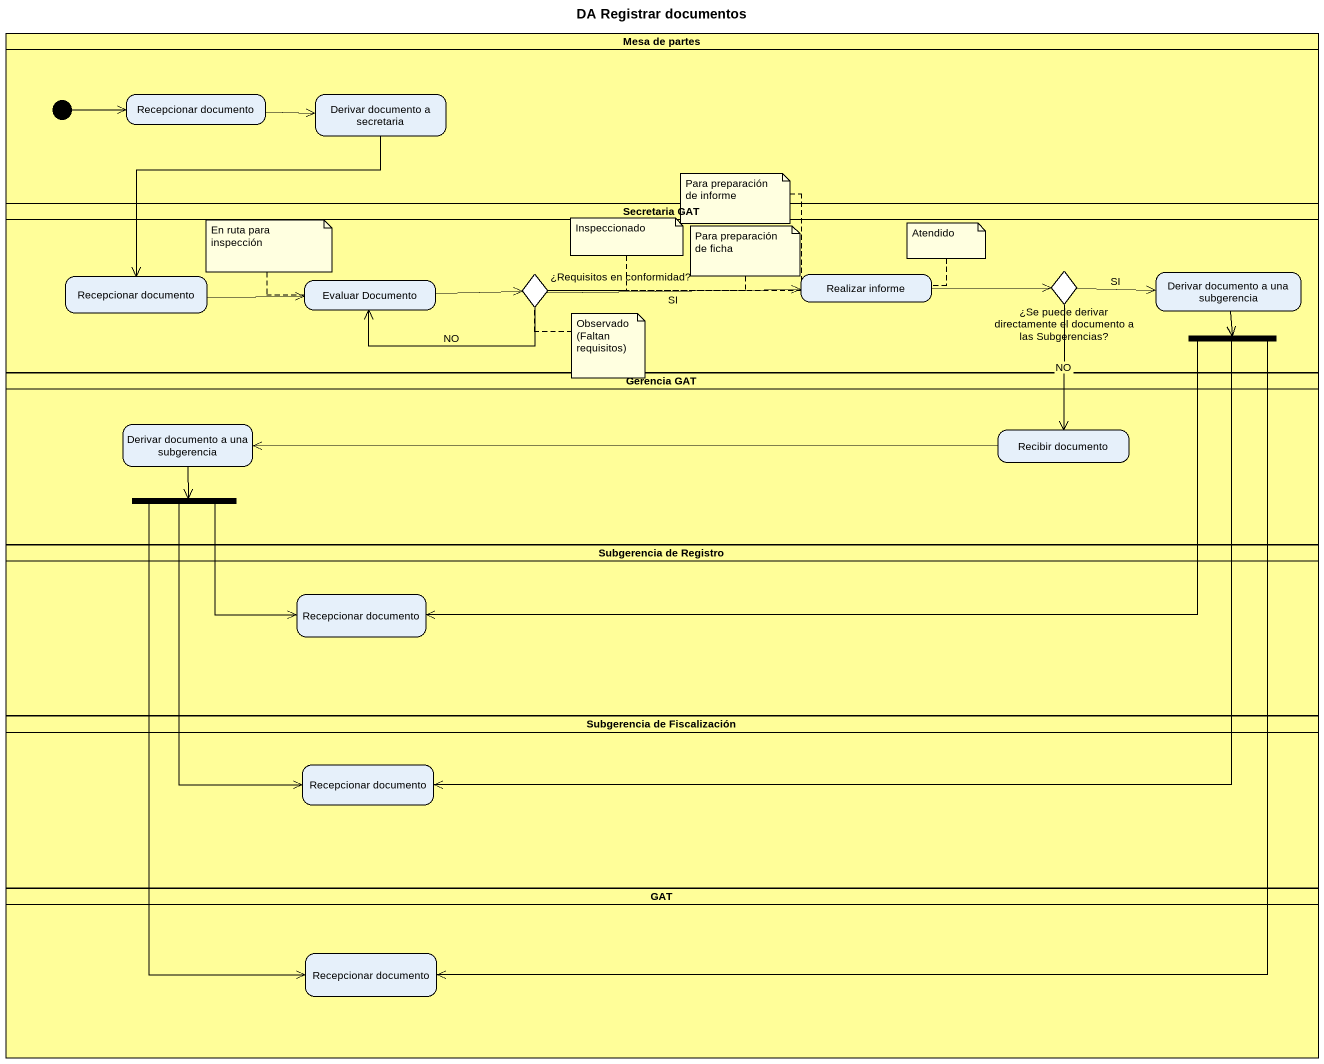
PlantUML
@startuml
title DA Registrar documentos
hide empty description
state "Mesa de partes" as Mesa_de_partes <<partition>> #FFFE99 {
  state "Recepcionar documento" as Recepcionar_documento
  state "Derivar documento a secretaria" as Derivar_documento_a
  [*] -right-> Recepcionar_documento
}
state "Secretaria GAT" as Secretaria_GAT <<partition>> #FFFE99 {
  state "Recepcionar documento" as Recepcionar_documento_2
  state "¿Requisitos en conformidad?" as Requisitos_en_conformidad <<choice>>
  state "Realizar informe" as Realizar_informe
  state "¿Se puede derivar directamente el documento a las Subgerencias?" as Se_puede_derivar <<choice>>
  state "Derivar documento a una subgerencia" as Derivar_documento_a_una
  state "Evaluar Documento" as Evaluar_Documento
  state fork1 <<fork>>
}
state "Gerencia GAT" as Gerencia_GAT <<partition>> #FFFE99 {
  state "Derivar documento a una subgerencia" as Derivar_documento_a_una_2
  state "Recibir documento" as Recibir_documento
  state fork2 <<fork>>
}
state "Subgerencia de Registro" as Subgerencia_de_Registro <<partition>> #FFFE99 {
  state "Recepcionar documento" as Recepcionar_documento_3
}
state "Subgerencia de Fiscalización" as Subgerencia_de_Fiscalización <<partition>> #FFFE99 {
  state "Recepcionar documento" as Recepcionar_documento_4
}
state GAT <<partition>> #FFFE99 {
  state "Recepcionar documento" as Recepcionar_documento_5
}
Recepcionar_documento -right-> Derivar_documento_a
Derivar_documento_a --> Recepcionar_documento_2
Recepcionar_documento_2 -right-> Evaluar_Documento
Requisitos_en_conformidad -right-> Realizar_informe : SI
Requisitos_en_conformidad -left-> Evaluar_Documento : NO
Realizar_informe -right-> Se_puede_derivar
Se_puede_derivar -right-> Derivar_documento_a_una : SI
Se_puede_derivar --> Recibir_documento : NO
Derivar_documento_a_una --> fork1
Evaluar_Documento -right-> Requisitos_en_conformidad
fork1 -left-> Recepcionar_documento_3
fork1 -left-> Recepcionar_documento_4
fork1 --> Recepcionar_documento_5
Derivar_documento_a_una_2 --> fork2
Recibir_documento -left-> Derivar_documento_a_una_2
fork2 --> Recepcionar_documento_3
fork2 --> Recepcionar_documento_4
fork2 --> Recepcionar_documento_5
note right of Requisitos_en_conformidad : Para preparación de informe
note left of Evaluar_Documento : En ruta para inspección
note right of Requisitos_en_conformidad : Inspeccionado
note right of Requisitos_en_conformidad : Para preparación de ficha
note right of Realizar_informe : Atendido
note bottom of Requisitos_en_conformidad : Observado (Faltan requisitos)
@enduml
